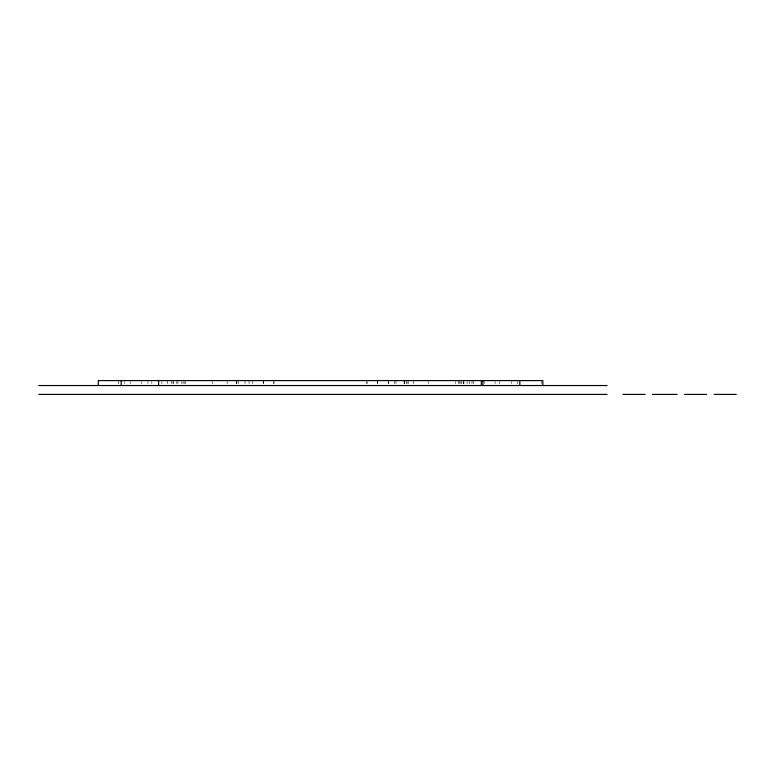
<?xml version="1.0" encoding="UTF-8"?>
<svg xmlns="http://www.w3.org/2000/svg" width="775" height="775" viewBox="0 0 775 775"><rect width="100%" height="100%" fill="white"/><g stroke="black" fill="none" stroke-linecap="round" stroke-linejoin="round"><path stroke-width="0.58" stroke-dasharray="3.88 2.91" d="M541.25 381.591L541.25 383.557M517.603 381.591L517.603 383.557M511.209 381.591L511.209 383.557M499.4 381.591L499.4 383.557M495.099 381.591L495.099 383.557M484.433 381.591L484.433 383.557M473.573 380.603L473.573 383.557M471.994 380.603L471.994 383.557M469.631 381.591L469.631 383.557M467.18 381.591L467.18 383.557M463.905 381.591L463.905 383.557M463.479 381.591L463.479 383.557M463.208 381.591L463.208 383.557M461.629 381.591L461.629 383.557M460.815 381.591L460.815 383.557M459.236 381.591L459.236 383.557M458.674 380.603L458.674 383.557M455.303 381.591L455.303 383.557M428.217 381.591L428.217 383.557M413.588 380.603L413.588 383.557M408.696 381.591L408.696 383.557M407.117 381.591L407.117 383.557M406.313 381.591L406.313 383.557M404.724 381.591L404.724 383.557M404.472 380.603L404.472 383.557M404.114 380.603L404.114 383.557M395.948 380.603L395.948 383.557M394.368 380.603L394.368 383.557M388.73 381.591L388.73 383.557M388.372 380.603L388.372 383.557M377.551 380.603L377.551 383.557M377.26 380.603L377.26 383.557M367.137 381.591L367.137 383.557M366.72 381.591L366.72 383.557M274.05 381.591L274.05 383.557M273.623 381.591L273.623 383.557M263.5 380.603L263.5 383.557M263.219 380.603L263.219 383.557M252.592 380.603L252.485 383.557M249.056 380.603L249.056 383.557M245.036 380.603L245.036 383.557M238.69 381.591L238.69 383.557M236.85 380.603L236.85 383.557M236.743 380.603L236.743 383.557M236.307 381.591L236.307 383.557M227.182 380.603L227.182 383.557M212.553 381.591L212.553 383.557M185.467 381.591L185.467 383.557M184.188 381.591L184.188 383.557M183.055 381.591L183.055 383.557M181.796 381.591L181.796 383.557M177.94 380.603L177.94 383.557M176.797 381.591L176.797 383.557M173.222 381.591L173.222 383.557M173.067 381.591L173.067 383.557M171.43 380.603L171.43 383.557M167.41 380.603L167.41 383.557M161.907 381.591L161.907 383.557M151.803 381.591L151.803 383.557M147.938 381.591L147.938 383.557M141.563 381.591L141.563 383.557M130.413 381.591L130.413 383.557M124.649 381.591L124.649 383.557M118.643 380.603L118.643 383.557"/><path stroke-width="1.16" d="M38.75 385.533L607.125 385.533M38.75 394.397L607.125 394.397M622.964 394.397L645.129 394.397M652.521 394.397L677.147 394.397M684.538 394.397L706.693 394.397M714.085 394.397L736.25 394.397M542.829 385.533L542.829 380.603L98.27 380.603L98.27 385.533M519.831 380.603L519.831 385.533M482.893 380.603L482.893 385.533M481.353 380.603L481.353 385.533M158.623 380.603L158.623 385.533M121.191 380.603L121.191 385.533"/></g></svg>
